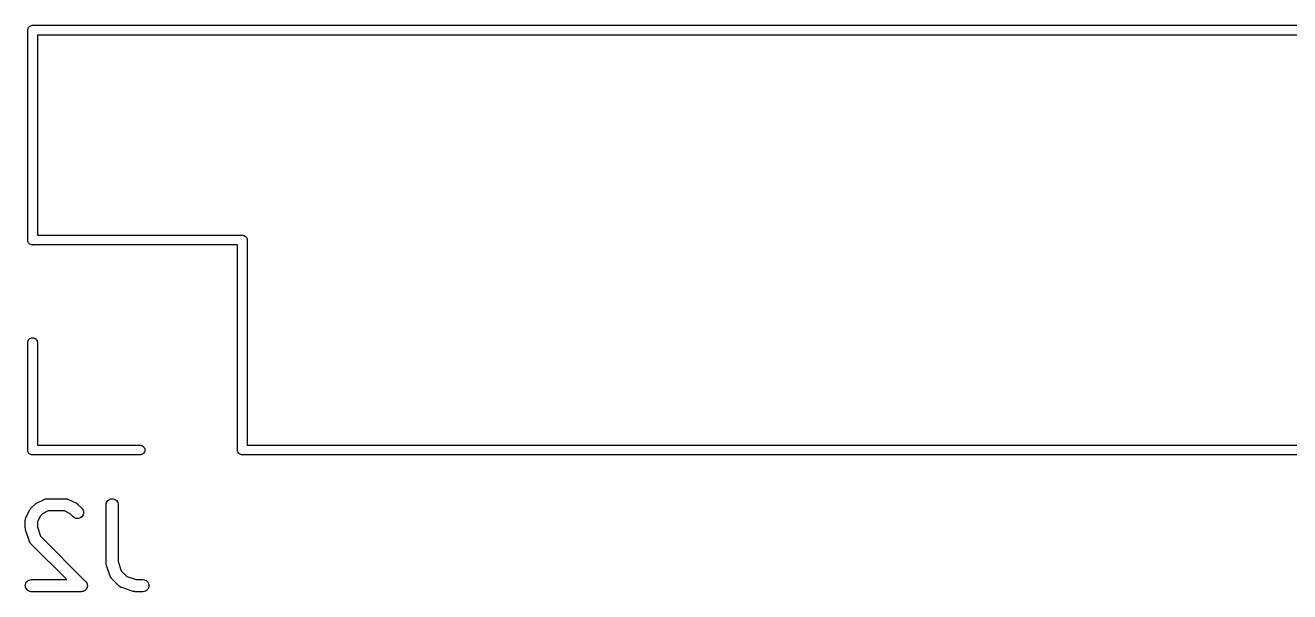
# Model space of a CAD drawing. Extents: x 128.5 to 185.2, y -118.7 to -64.4.
# Drawn here: x 128.54 to 144.21, y -71.39 to -64.38 of the extents above; entities that cross this region are included whole.
import ezdxf

# ---------------------------------------------------------------- set-up
doc = ezdxf.new("R2010")
doc.units = 0
doc.layers.add('BLACK', color=7, linetype='CONTINUOUS')

msp = doc.modelspace()

# ---------------------------------------------------------------- linework, layer by layer
at = {"layer": 'BLACK', "linetype": 'CONTINUOUS'}
for p, q in [((128.622, -64.3809), (128.631, -64.38)), ((128.631, -64.38), (128.634, -64.3797)), ((128.634, -64.3797), (128.637, -64.38)), ((128.637, -64.38), (179.551, -64.38)), ((128.574, -64.44), (128.575, -64.4282)), ((128.574, -64.4429), (128.574, -64.44)), ((128.574, -67.037), (128.574, -64.4429)), ((128.575, -64.4282), (128.578, -64.4169)), ((128.578, -64.4169), (128.584, -64.4065)), ((128.584, -64.4065), (128.591, -64.3974)), ((128.591, -64.3974), (128.601, -64.3899)), ((128.601, -64.3899), (128.611, -64.3843)), ((128.611, -64.3843), (128.622, -64.3809)), ((128.694, -64.5), (128.694, -66.98)), ((179.494, -64.5), (128.694, -64.5)), ((128.574, -67.04), (128.574, -67.037)), ((128.575, -67.0518), (128.574, -67.04)), ((128.694, -66.98), (131.231, -66.98)), ((131.231, -66.98), (131.234, -66.9797)), ((131.234, -66.9797), (131.237, -66.98)), ((131.237, -66.98), (131.237, -66.98)), ((131.237, -66.98), (131.246, -66.9809)), ((131.246, -66.9809), (131.257, -66.9843)), ((131.257, -66.9843), (131.267, -66.9899)), ((131.267, -66.9899), (131.277, -66.9974)), ((131.277, -66.9974), (131.284, -67.0065)), ((131.284, -67.0065), (131.29, -67.0169)), ((131.29, -67.0169), (131.293, -67.0282)), ((131.293, -67.0282), (131.294, -67.04)), ((131.294, -67.04), (131.294, -67.0429)), ((131.294, -67.0429), (131.294, -69.58)), ((128.578, -67.0631), (128.575, -67.0518)), ((128.584, -67.0735), (128.578, -67.0631)), ((128.591, -67.0826), (128.584, -67.0735)), ((128.601, -67.0901), (128.591, -67.0826)), ((128.611, -67.0957), (128.601, -67.0901)), ((128.622, -67.0991), (128.611, -67.0957)), ((128.631, -67.1), (128.622, -67.0991)), ((128.634, -67.1003), (128.631, -67.1)), ((128.631, -67.1), (128.631, -67.1)), ((128.637, -67.1), (128.634, -67.1003)), ((131.174, -67.1), (128.637, -67.1)), ((131.174, -69.637), (131.174, -67.1)), ((128.575, -68.2982), (128.578, -68.2869)), ((128.578, -68.2869), (128.584, -68.2765)), ((128.584, -68.2765), (128.591, -68.2674)), ((128.591, -68.2674), (128.601, -68.2599)), ((128.601, -68.2599), (128.611, -68.2543)), ((128.611, -68.2543), (128.622, -68.2509)), ((128.622, -68.2509), (128.634, -68.2497)), ((128.634, -68.2497), (128.646, -68.2509)), ((128.646, -68.2509), (128.657, -68.2543)), ((128.657, -68.2543), (128.667, -68.2599)), ((128.667, -68.2599), (128.677, -68.2674)), ((128.677, -68.2674), (128.684, -68.2765)), ((128.684, -68.2765), (128.69, -68.2869)), ((128.69, -68.2869), (128.693, -68.2982)), ((128.574, -68.3071), (128.575, -68.2982)), ((128.574, -69.637), (128.574, -68.3071)), ((128.693, -68.2982), (128.694, -68.3071)), ((128.694, -68.3071), (128.694, -69.58)), ((128.574, -69.64), (128.574, -69.637)), ((128.575, -69.6518), (128.574, -69.64)), ((128.578, -69.6631), (128.575, -69.6518)), ((128.584, -69.6735), (128.578, -69.6631)), ((128.591, -69.6826), (128.584, -69.6735)), ((128.601, -69.6901), (128.591, -69.6826)), ((128.611, -69.6957), (128.601, -69.6901)), ((128.622, -69.6991), (128.611, -69.6957)), ((128.631, -69.7), (128.622, -69.6991)), ((128.634, -69.7003), (128.631, -69.7)), ((128.631, -69.7), (128.631, -69.7)), ((128.637, -69.7), (128.634, -69.7003)), ((129.967, -69.7), (128.637, -69.7)), ((128.694, -69.58), (129.967, -69.58)), ((129.967, -69.58), (129.976, -69.5809)), ((129.976, -69.6991), (129.967, -69.7)), ((129.976, -69.5809), (129.987, -69.5843)), ((129.987, -69.6957), (129.976, -69.6991)), ((129.987, -69.5843), (129.997, -69.5899)), ((129.997, -69.6901), (129.987, -69.6957)), ((129.997, -69.5899), (130.007, -69.5974)), ((130.007, -69.6826), (129.997, -69.6901)), ((130.007, -69.5974), (130.014, -69.6065)), ((130.014, -69.6735), (130.007, -69.6826)), ((130.014, -69.6065), (130.02, -69.6169)), ((130.02, -69.6631), (130.014, -69.6735)), ((130.02, -69.6169), (130.023, -69.6282)), ((130.023, -69.6518), (130.02, -69.6631)), ((130.023, -69.6282), (130.024, -69.64)), ((130.024, -69.64), (130.023, -69.6518)), ((131.174, -69.64), (131.174, -69.637)), ((131.175, -69.6518), (131.174, -69.64)), ((131.178, -69.6631), (131.175, -69.6518)), ((131.184, -69.6735), (131.178, -69.6631)), ((131.191, -69.6826), (131.184, -69.6735)), ((131.201, -69.6901), (131.191, -69.6826)), ((131.211, -69.6957), (131.201, -69.6901)), ((131.222, -69.6991), (131.211, -69.6957)), ((131.231, -69.7), (131.222, -69.6991)), ((131.234, -69.7003), (131.231, -69.7)), ((131.231, -69.7), (131.231, -69.7)), ((131.237, -69.7), (131.234, -69.7003)), ((179.551, -69.7), (131.237, -69.7)), ((131.294, -69.58), (179.494, -69.58)), ((128.614, -70.3606), (128.662, -70.313)), ((128.662, -70.3122), (128.666, -70.3096)), ((128.662, -70.313), (128.662, -70.3122)), ((128.666, -70.3096), (128.669, -70.3067)), ((128.669, -70.3067), (128.671, -70.305)), ((128.671, -70.305), (128.674, -70.3031)), ((128.674, -70.3031), (128.677, -70.3012)), ((128.677, -70.3012), (128.681, -70.2989)), ((128.681, -70.2989), (128.776, -70.2513)), ((128.776, -70.2513), (128.777, -70.2508)), ((128.777, -70.2508), (128.779, -70.2501)), ((128.779, -70.2501), (128.781, -70.249)), ((128.781, -70.249), (128.786, -70.2476)), ((128.786, -70.2476), (128.791, -70.2458)), ((128.791, -70.2458), (128.793, -70.2454)), ((128.793, -70.2454), (128.795, -70.2448)), ((128.795, -70.2448), (128.8, -70.2443)), ((128.8, -70.2443), (128.805, -70.2435)), ((128.805, -70.2435), (128.808, -70.2436)), ((128.808, -70.2436), (128.81, -70.2434)), ((128.81, -70.2434), (129.048, -70.2434)), ((129.048, -70.2434), (129.049, -70.2434)), ((129.049, -70.2434), (129.051, -70.2436)), ((129.051, -70.2436), (129.053, -70.2436)), ((129.053, -70.2436), (129.058, -70.2444)), ((129.058, -70.2444), (129.063, -70.245)), ((129.063, -70.245), (129.066, -70.2457)), ((129.066, -70.2457), (129.068, -70.2461)), ((129.068, -70.2461), (129.073, -70.2479)), ((129.073, -70.2479), (129.077, -70.2494)), ((129.077, -70.2494), (129.079, -70.2505)), ((129.079, -70.2505), (129.081, -70.2513)), ((129.081, -70.2513), (129.177, -70.2989)), ((129.177, -70.2989), (129.178, -70.2994)), ((129.178, -70.2994), (129.181, -70.3017)), ((129.181, -70.3017), (129.185, -70.3037)), ((129.185, -70.3037), (129.187, -70.3057)), ((129.187, -70.3057), (129.19, -70.3074)), ((129.19, -70.3074), (129.193, -70.3103)), ((129.193, -70.3103), (129.196, -70.313)), ((129.196, -70.313), (129.244, -70.3606)), ((129.544, -70.3173), (129.546, -70.3028)), ((129.544, -70.3184), (129.544, -70.3173)), ((129.544, -71.0327), (129.544, -70.3184)), ((129.546, -70.3028), (129.55, -70.2888)), ((129.55, -70.2888), (129.557, -70.276)), ((129.557, -70.276), (129.567, -70.2648)), ((129.567, -70.2648), (129.578, -70.2556)), ((129.578, -70.2556), (129.591, -70.2488)), ((129.591, -70.2488), (129.605, -70.2447)), ((129.605, -70.2447), (129.62, -70.2434)), ((129.62, -70.2434), (129.634, -70.2449)), ((129.634, -70.2449), (129.648, -70.2492)), ((129.648, -70.2492), (129.661, -70.2562)), ((129.661, -70.2562), (129.673, -70.2655)), ((129.673, -70.2655), (129.682, -70.2769)), ((129.682, -70.2769), (129.689, -70.2898)), ((129.689, -70.2898), (129.693, -70.3038)), ((129.693, -70.3038), (129.694, -70.3184)), ((129.694, -70.3184), (129.694, -71.0205)), ((128.547, -70.489), (128.549, -70.4842)), ((128.547, -70.4912), (128.547, -70.489)), ((128.549, -70.4842), (128.55, -70.4793)), ((128.55, -70.4793), (128.551, -70.4774)), ((128.551, -70.4774), (128.552, -70.4753)), ((128.552, -70.4753), (128.6, -70.3801)), ((128.6, -70.3791), (128.603, -70.3756)), ((128.6, -70.3801), (128.6, -70.3791)), ((128.603, -70.3756), (128.605, -70.3719)), ((128.605, -70.3719), (128.607, -70.3695)), ((128.607, -70.3695), (128.608, -70.3669)), ((128.608, -70.3669), (128.611, -70.3638)), ((128.611, -70.3638), (128.614, -70.3606)), ((128.729, -70.458), (128.694, -70.5266)), ((128.759, -70.4276), (128.729, -70.458)), ((128.828, -70.3934), (128.759, -70.4276)), ((129.03, -70.3934), (128.828, -70.3934)), ((129.099, -70.4276), (129.03, -70.3934)), ((129.138, -70.4667), (129.099, -70.4276)), ((129.149, -70.4759), (129.138, -70.4667)), ((129.162, -70.4829), (129.149, -70.4759)), ((129.176, -70.4871), (129.162, -70.4829)), ((129.19, -70.4886), (129.176, -70.4871)), ((129.205, -70.4872), (129.19, -70.4886)), ((129.219, -70.4831), (129.205, -70.4872)), ((129.232, -70.4762), (129.219, -70.4831)), ((129.243, -70.467), (129.232, -70.4762)), ((129.253, -70.4558), (129.243, -70.467)), ((129.244, -70.3606), (129.245, -70.3613)), ((129.245, -70.3613), (129.254, -70.3728)), ((129.26, -70.4429), (129.253, -70.4558)), ((129.254, -70.3728), (129.26, -70.3858)), ((129.26, -70.3858), (129.264, -70.3998)), ((129.264, -70.429), (129.26, -70.4429)), ((129.264, -70.3998), (129.266, -70.4144)), ((129.266, -70.4144), (129.264, -70.429)), ((128.544, -70.5078), (128.545, -70.5056)), ((128.544, -70.5089), (128.544, -70.5078)), ((128.544, -70.6041), (128.544, -70.5089)), ((128.545, -70.6083), (128.544, -70.6041)), ((128.545, -70.4984), (128.546, -70.4933)), ((128.545, -70.5034), (128.545, -70.4984)), ((128.545, -70.5056), (128.545, -70.5034)), ((128.545, -70.6125), (128.545, -70.6083)), ((128.545, -70.6155), (128.545, -70.6125)), ((128.546, -70.6187), (128.545, -70.6155)), ((128.546, -70.4933), (128.547, -70.4912)), ((128.547, -70.6227), (128.546, -70.6187)), ((128.548, -70.6268), (128.547, -70.6227)), ((128.548, -70.6278), (128.548, -70.6268)), ((128.596, -70.7707), (128.548, -70.6278)), ((128.694, -70.5266), (128.694, -70.5919)), ((128.694, -70.5919), (128.733, -70.7064)), ((128.597, -70.7727), (128.596, -70.7707)), ((128.597, -70.7748), (128.597, -70.7727)), ((128.6, -70.7794), (128.597, -70.7748)), ((128.602, -70.784), (128.6, -70.7794)), ((128.603, -70.7858), (128.602, -70.784)), ((128.604, -70.7878), (128.603, -70.7858)), ((128.607, -70.7918), (128.604, -70.7878)), ((128.61, -70.796), (128.607, -70.7918)), ((128.612, -70.7975), (128.61, -70.796)), ((128.613, -70.7992), (128.612, -70.7975)), ((128.614, -70.8), (128.613, -70.7992)), ((129.057, -71.2434), (128.614, -70.8)), ((128.733, -70.7064), (129.291, -71.2653)), ((129.545, -71.0369), (129.544, -71.0327)), ((129.545, -71.0411), (129.545, -71.0369)), ((129.545, -71.0441), (129.545, -71.0411)), ((129.546, -71.0472), (129.545, -71.0441)), ((129.547, -71.0513), (129.546, -71.0472)), ((129.548, -71.0554), (129.547, -71.0513)), ((129.548, -71.0564), (129.548, -71.0554)), ((129.596, -71.1992), (129.548, -71.0564)), ((129.694, -71.0205), (129.733, -71.135)), ((128.557, -71.2764), (128.566, -71.2652)), ((128.566, -71.2652), (128.578, -71.2559)), ((128.578, -71.2559), (128.591, -71.249)), ((128.591, -71.249), (128.605, -71.2448)), ((128.605, -71.2448), (128.619, -71.2434)), ((128.619, -71.2434), (129.057, -71.2434)), ((129.291, -71.2653), (129.292, -71.2659)), ((129.292, -71.2659), (129.292, -71.2659)), ((129.292, -71.2659), (129.292, -71.2659)), ((129.292, -71.2659), (129.292, -71.2661)), ((129.292, -71.2661), (129.297, -71.2718)), ((129.297, -71.2718), (129.301, -71.2773)), ((129.597, -71.2013), (129.596, -71.1992)), ((129.597, -71.2034), (129.597, -71.2013)), ((129.6, -71.2079), (129.597, -71.2034)), ((129.602, -71.2126), (129.6, -71.2079)), ((129.603, -71.2144), (129.602, -71.2126)), ((129.604, -71.2164), (129.603, -71.2144)), ((129.607, -71.2204), (129.604, -71.2164)), ((129.61, -71.2246), (129.607, -71.2204)), ((129.612, -71.2261), (129.61, -71.2246)), ((129.613, -71.2278), (129.612, -71.2261)), ((129.614, -71.2286), (129.613, -71.2278)), ((129.709, -71.3238), (129.614, -71.2286)), ((129.733, -71.135), (129.803, -71.2052)), ((129.803, -71.2052), (129.917, -71.2434)), ((129.917, -71.2434), (130, -71.2434)), ((130, -71.2434), (130.001, -71.2434)), ((130.001, -71.2434), (130.016, -71.245)), ((130.016, -71.245), (130.03, -71.2494)), ((130.03, -71.2494), (130.043, -71.2565)), ((130.043, -71.2565), (130.054, -71.2659)), ((130.054, -71.2659), (130.063, -71.2773)), ((128.544, -71.3179), (128.546, -71.3033)), ((128.546, -71.3324), (128.544, -71.3179)), ((128.546, -71.3033), (128.55, -71.2893)), ((128.55, -71.3465), (128.546, -71.3324)), ((128.55, -71.2893), (128.557, -71.2764)), ((128.557, -71.3594), (128.55, -71.3465)), ((128.566, -71.3709), (128.557, -71.3594)), ((128.577, -71.3803), (128.566, -71.3709)), ((128.59, -71.3873), (128.577, -71.3803)), ((128.604, -71.3917), (128.59, -71.3873)), ((128.618, -71.3934), (128.604, -71.3917)), ((128.619, -71.3934), (128.618, -71.3934)), ((129.238, -71.3934), (128.619, -71.3934)), ((129.246, -71.3927), (129.238, -71.3934)), ((129.253, -71.392), (129.246, -71.3927)), ((129.26, -71.3899), (129.253, -71.392)), ((129.253, -71.392), (129.253, -71.392)), ((129.253, -71.392), (129.253, -71.392)), ((129.267, -71.3878), (129.26, -71.3899)), ((129.273, -71.3844), (129.267, -71.3877)), ((129.267, -71.3877), (129.267, -71.3878)), ((129.267, -71.3878), (129.267, -71.3878)), ((129.28, -71.381), (129.273, -71.3844)), ((129.286, -71.3762), (129.28, -71.3808)), ((129.28, -71.3808), (129.28, -71.3809)), ((129.28, -71.3809), (129.28, -71.381)), ((129.291, -71.3718), (129.286, -71.3762)), ((129.296, -71.366), (129.291, -71.3716)), ((129.291, -71.3716), (129.291, -71.3717)), ((129.291, -71.3717), (129.291, -71.3718)), ((129.3, -71.3605), (129.296, -71.366)), ((129.301, -71.3603), (129.3, -71.3604)), ((129.3, -71.3604), (129.3, -71.3605)), ((129.301, -71.2773), (129.301, -71.2774)), ((129.301, -71.2774), (129.301, -71.2775)), ((129.301, -71.2775), (129.305, -71.2839)), ((129.304, -71.354), (129.301, -71.3603)), ((129.307, -71.3477), (129.304, -71.354)), ((129.305, -71.2839), (129.308, -71.2903)), ((129.308, -71.3474), (129.307, -71.3476)), ((129.307, -71.3476), (129.307, -71.3477)), ((129.308, -71.2903), (129.308, -71.2904)), ((129.308, -71.2904), (129.308, -71.2905)), ((129.308, -71.2905), (129.31, -71.2974)), ((129.31, -71.3402), (129.308, -71.3474)), ((129.31, -71.2974), (129.312, -71.3043)), ((129.312, -71.3337), (129.31, -71.3402)), ((129.312, -71.3043), (129.312, -71.3045)), ((129.312, -71.3045), (129.312, -71.3046)), ((129.312, -71.3046), (129.313, -71.3119)), ((129.313, -71.3262), (129.312, -71.3335)), ((129.312, -71.3335), (129.312, -71.3336)), ((129.312, -71.3336), (129.312, -71.3337)), ((129.313, -71.3119), (129.313, -71.3189)), ((129.313, -71.3189), (129.313, -71.319)), ((129.313, -71.319), (129.313, -71.3192)), ((129.313, -71.3192), (129.313, -71.3262)), ((129.711, -71.3252), (129.709, -71.3238)), ((129.712, -71.3268), (129.711, -71.3252)), ((129.717, -71.3298), (129.712, -71.3268)), ((129.72, -71.3331), (129.717, -71.3298)), ((129.722, -71.3341), (129.72, -71.3331)), ((129.724, -71.3354), (129.722, -71.3341)), ((129.729, -71.3376), (129.724, -71.3354)), ((129.733, -71.34), (129.729, -71.3376)), ((129.735, -71.3406), (129.733, -71.34)), ((129.737, -71.3416), (129.735, -71.3406)), ((129.738, -71.3419), (129.737, -71.3416)), ((129.881, -71.3895), (129.738, -71.3419)), ((129.885, -71.3905), (129.881, -71.3895)), ((129.889, -71.3917), (129.885, -71.3905)), ((129.893, -71.3921), (129.889, -71.3917)), ((129.896, -71.3928), (129.893, -71.3921)), ((129.9, -71.3929), (129.896, -71.3928)), ((129.904, -71.3934), (129.9, -71.3929)), ((129.905, -71.3934), (129.904, -71.3934)), ((130, -71.3934), (129.905, -71.3934)), ((130.015, -71.392), (130, -71.3934)), ((130.029, -71.3877), (130.015, -71.392)), ((130.042, -71.3808), (130.029, -71.3877)), ((130.053, -71.3716), (130.042, -71.3808)), ((130.062, -71.3603), (130.053, -71.3716)), ((130.069, -71.3474), (130.062, -71.3603)), ((130.063, -71.2773), (130.07, -71.2903)), ((130.074, -71.3335), (130.069, -71.3474)), ((130.07, -71.2903), (130.074, -71.3043)), ((130.074, -71.3043), (130.075, -71.3189)), ((130.075, -71.3189), (130.074, -71.3335))]:
    msp.add_line(p, q, dxfattribs=at)

doc.saveas('drawing.dxf')
